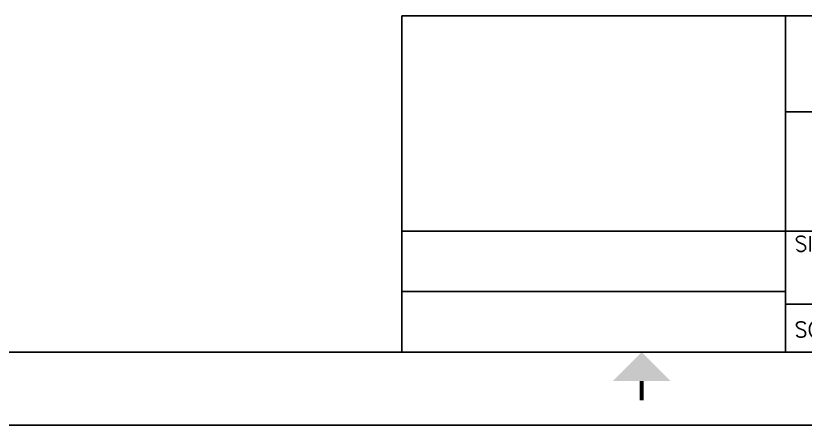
# Model space of a CAD drawing. Header units: inches. Extents: x -0.2 to 10.5, y 0 to 8.
# Drawn here: x 1.989 to 6.102, y 0 to 2.13 of the extents above; entities that cross this region are included whole.
import ezdxf
from ezdxf.enums import TextEntityAlignment as Align

# ---------------------------------------------------------------- set-up
doc = ezdxf.new("R2010")
doc.units = ezdxf.units.IN
doc.header["$LTSCALE"] = 0.75
doc.header["$MEASUREMENT"] = 0
for name, color, linetype in [('TB_LABELS', 1, 'Continuous'), ('Title Block', 7, 'Continuous'), ('Viewport', 7, 'Continuous')]:
    doc.layers.add(name, color=color, linetype=linetype)
doc.styles.add('Roman', font='romans')
doc.styles.add('WD', font='romans.shx')

# ---------------------------------------------------------------- blocks, each defined once
blk = doc.blocks.new('ANSI_border_A(L)')
at = {"layer": 'Title Block'}
for p, q in [((0.25, 0.38), (10.25, 0.38)), ((0, 0), (10.5, 0))]:
    blk.add_line(p, q, dxfattribs=at)
at = {"layer": 'Title Block', "const_width": 0.02}
blk.add_lwpolyline([(5.25, 0.13), (5.25, 0.23)], dxfattribs=at)
at = {"layer": 'Title Block'}
blk.add_solid([(5.1, 0.23), (5.4, 0.23), (5.25, 0.38)], dxfattribs=at)
blk = doc.blocks.new('ANSI_tblock_desc_A(L)')
blk.add_line((-6.25, 0), (0, 0))
at = {"layer": 'Title Block'}
for p, q in [((-6.25, 1.75), (0, 1.75)), ((-6.25, 0), (-6.25, 1.75)), ((-4.25, 0), (-4.25, 1.75)), ((-4.25, 1.25), (0, 1.25)), ((-6.25, 0.63), (0, 0.63)), ((-6.25, 0.315), (-4.25, 0.315)), ((-4.25, 0.25), (0, 0.25))]:
    blk.add_line(p, q, dxfattribs=at)
at = {"color": 0, "style": 'Roman', "flags": 8}
for tag, p in [('FNAME', (-10.3, 5.12)), ('REVDATE', (-10.3, 2.62)), ('USER', (-10.3, -0.38))]:
    blk.add_attdef(tag, p, '', height=0.15, rotation=90, dxfattribs=at)
at = {"style": 'WD'}
for tag, p in [('PROJDESC', (-2.125, 1.5)), ('TITLE1', (-2.125, 1.095)), ('TITLE2', (-2.125, 0.785))]:
    blk.add_attdef(tag, text='', height=0.08, dxfattribs=at).set_placement(p, align=Align.CENTER)
for tag, p in [('SIZE', (-4.1624, 0.3198)), ('FSCM_NO', (-3.4004, 0.3365)), ('DWG_NO', (-1.6588, 0.3365)), ('REV', (-0.2648, 0.3031)), ('SCALE', (-3.6344, 0.0688)), ('SHEET', (-0.8829, 0.0925))]:
    blk.add_attdef(tag, p, '', height=0.065, dxfattribs=at)
at = {"style": 'WD', "flags": 1}
blk.add_attdef('WD_TB', (-5.5702, 0.1772), '', height=0.086, dxfattribs=at)
at = {"layer": 'TB_LABELS', "style": 'WD'}
for s, p in [('SIZE', (-4.2042, 0.6043)), ('SCALE', (-4.2042, 0.1579))]:
    blk.add_text(s, height=0.08, dxfattribs=at).set_placement(p, align=Align.TOP_LEFT)

msp = doc.modelspace()

# ---------------------------------------------------------------- block references
msp.add_blockref('ANSI_tblock_desc_A(L)', (10.25, 0.38))
at = {"layer": 'Viewport'}
msp.add_blockref('ANSI_border_A(L)', (0, 0), dxfattribs=at)

doc.saveas('drawing.dxf')
